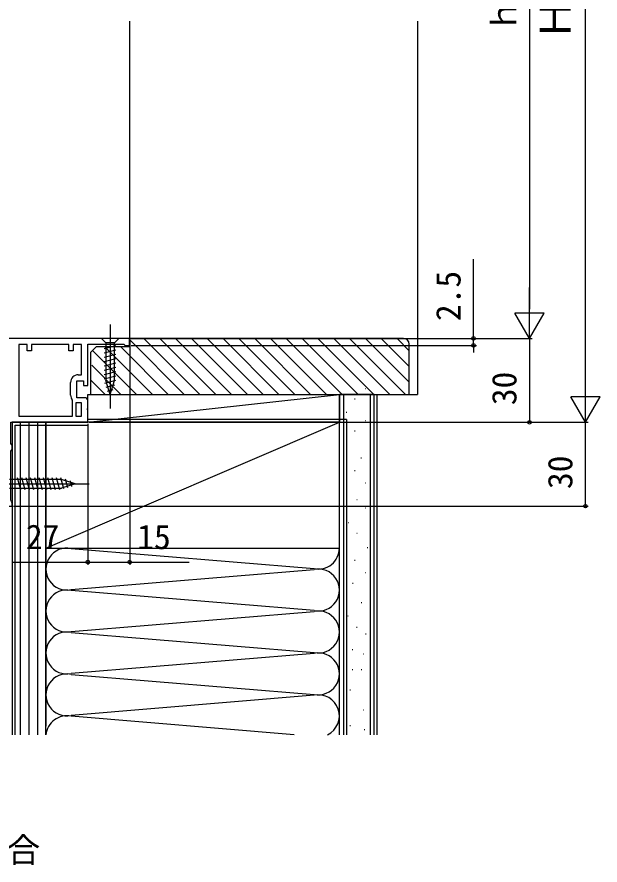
# Model space of a CAD drawing. Units: millimetres, scale not verified. Extents: x -525 to 525, y -785 to 781.
# Drawn here: x -368.3 to -159.7, y 36.8 to 340.2 of the extents above; entities that cross this region are included whole.
import ezdxf
from ezdxf.enums import TextEntityAlignment as Align

# ---------------------------------------------------------------- set-up
doc = ezdxf.new("R2010")
doc.units = ezdxf.units.MM
doc.header["$LTSCALE"] = 4
for name, color, linetype in [('0-1_USER1', 3, 'Continuous'), ('0-2_YKK_11', 7, 'Continuous'), ('0-3_YKK_12', 2, 'Continuous'), ('0-4_YKK_13', 4, 'Continuous'), ('0-6_YKK_D', 6, 'Continuous'), ('0-8_YSS_K', 3, 'Continuous'), ('0-9_YSS_KE', 3, 'Continuous')]:
    doc.layers.add(name, color=color, linetype=linetype)
doc.styles.add('ＭＳ ゴシック', font='')
doc.styles.get('ＭＳ ゴシック').set_extended_font_data('MS Gothic')

msp = doc.modelspace()

# ---------------------------------------------------------------- linework, layer by layer
at = {"layer": '0-2_YKK_11'}
msp.add_line((-349.1, 204.9), (-349.1, 209.5), dxfattribs=at)
for points in [[(-344, 204), (-346.9, 204), (-346.9, 210), (-344.5, 210), (-344.5, 208.4), (-343, 208.4), (-343, 223.2), (-330.092, 223.2), (-329.796, 222.95), (-329.5, 222.7), (-328, 222.7), (-328, 225.2), (-378, 225.2), (-378, 221.9)], [(-367.6, 223), (-367.6, 197.4), (-348.4, 197.4), (-348.4, 202.903), (-348.509, 203.215)], [(-346.4, 212.2), (-345.2, 212.2), (-345.2, 223), (-348.2, 223), (-348.2, 220.8), (-349.7, 220.8), (-349.7, 223), (-363.1, 223), (-363.1, 220.8), (-364.6, 220.8), (-364.6, 223), (-367.6, 223)], [(-434, 185.2), (-372.5, 185.2), (-372.5, 165.2), (-370, 165.2), (-370, 166.5), (-370.25, 166.933), (-370.5, 167.366), (-370.5, 184.834), (-370.25, 185.267), (-370, 185.7), (-370, 186.8), (-370.25, 187.233), (-370.5, 187.666), (-370.5, 195.2), (-343, 195.2), (-343, 199.442), (-343.12, 199.625), (-343.12, 200.175), (-343, 200.358), (-343, 203)]]:
    msp.add_lwpolyline(points, dxfattribs=at)
msp.add_lwpolyline([(-345.2, 197.4), (-345.2, 202.2), (-347.2, 202.2), (-347.2, 197.4)], close=True, dxfattribs=at)
for centre, radius, start, end in [((-346.4, 209.5), 2.7, 90, 180), ((-346.4, 204.9), 2.7, 180, 218.62483), ((-344, 203), 1, 0, 90)]:
    msp.add_arc(centre, radius, start, end, dxfattribs=at)
at = {"layer": '0-3_YKK_12'}
msp.add_line((-328.003, 338.7), (-328.003, 224.7), dxfattribs=at)
at = {"layer": '0-4_YKK_13'}
for p, q in [((-335, 230.2), (-335, 200.2)), ((-331.9, 225.2), (-338.1, 225.2)), ((-338.1, 225.2), (-336.55, 223.65)), ((-331.9, 225.2), (-333.45, 223.65)), ((-337.1, 221.565), (-332.9, 222.69)), ((-336.55, 223.65), (-336.55, 210.116)), ((-333.45, 223.65), (-336.55, 223.65)), ((-333.45, 210.116), (-333.45, 223.65)), ((-337.1, 220.012), (-332.9, 221.137)), ((-337.1, 218.459), (-332.9, 219.584)), ((-337.1, 216.906), (-332.9, 218.031)), ((-337.1, 215.353), (-332.9, 216.479)), ((-337.1, 213.8), (-332.9, 214.926)), ((-337.1, 212.247), (-332.9, 213.373)), ((-337.1, 210.694), (-332.9, 211.82)), ((-336.841, 209.211), (-332.9, 210.267)), ((-335, 205.2), (-336.55, 210.116)), ((-335, 205.2), (-333.45, 210.116)), ((-336.39, 207.779), (-333.354, 208.592)), ((-335.938, 206.347), (-333.888, 206.896)), ((-377.5, 173.2), (-342.5, 173.2)), ((-352.416, 174.75), (-370.95, 174.75)), ((-366.971, 171.1), (-368.096, 175.3)), ((-365.418, 171.1), (-366.543, 175.3)), ((-363.865, 171.1), (-364.99, 175.3)), ((-362.312, 171.1), (-363.437, 175.3)), ((-360.759, 171.1), (-361.884, 175.3)), ((-359.206, 171.1), (-360.331, 175.3)), ((-357.653, 171.1), (-358.779, 175.3)), ((-356.1, 171.1), (-357.226, 175.3)), ((-354.547, 171.1), (-355.673, 175.3)), ((-352.994, 171.1), (-354.12, 175.3)), ((-351.511, 171.359), (-352.567, 175.3)), ((-347.5, 173.2), (-352.416, 174.75)), ((-347.5, 173.2), (-352.416, 171.65)), ((-350.079, 171.81), (-350.892, 174.847)), ((-348.647, 172.262), (-349.196, 174.312)), ((-370.95, 171.65), (-352.416, 171.65))]:
    msp.add_line(p, q, dxfattribs=at)
at = {"layer": '0-6_YKK_D'}
for p, q in [((-164.988, 205.7), (-164.988, 474.7)), ((-184.988, 444.695), (-184.988, 235.7)), ((-204.988, 225.2), (-204.988, 253.527)), ((-184.988, 225.2), (-184.988, 243.386)), ((-184.988, 225.2), (-190.238, 234.293)), ((-179.738, 234.293), (-190.238, 234.293)), ((-184.988, 225.2), (-179.738, 234.293)), ((-327.475, 225.2), (-183.988, 225.2)), ((-327.475, 225.2), (-203.988, 225.2)), ((-204.988, 222.701), (-204.988, 225.2)), ((-184.988, 225.2), (-184.988, 195.2)), ((-327.989, 222.2), (-327.989, 144.2)), ((-327.489, 222.701), (-203.988, 222.701)), ((-204.988, 222.701), (-204.988, 220.151)), ((-164.988, 195.2), (-164.988, 213.387)), ((-164.988, 195.2), (-170.238, 204.293)), ((-159.738, 204.293), (-170.238, 204.293)), ((-164.988, 195.2), (-159.738, 204.293)), ((-342.989, 194.7), (-342.989, 144.2)), ((-342.989, 194.7), (-342.989, 144.2)), ((-342.5, 195.2), (-183.988, 195.2)), ((-342.5, 195.2), (-163.988, 195.2)), ((-164.988, 165.2), (-164.988, 195.2)), ((-369.489, 165.2), (-163.988, 165.2)), ((-369.989, 145.2), (-342.989, 145.2))]:
    msp.add_line(p, q, dxfattribs=at)
msp.add_lwpolyline([(-342.989, 145.2), (-327.989, 145.2), (-306.712, 145.2)], dxfattribs=at)
for centre in [(-204.988, 225.2), (-204.988, 222.701), (-184.988, 195.2), (-164.988, 165.2), (-342.989, 145.2), (-342.989, 145.2), (-327.989, 145.2)]:
    msp.add_circle(centre, 0.637, dxfattribs=at)
at = {"layer": '0-8_YSS_K'}
for p, q in [((-327.989, 224.662), (-308.528, 205.201)), ((-322.872, 225.201), (-302.872, 205.201)), ((-317.215, 225.201), (-297.215, 205.201)), ((-311.558, 225.201), (-291.558, 205.201)), ((-305.901, 225.201), (-285.901, 205.201)), ((-300.244, 225.201), (-280.244, 205.201)), ((-294.587, 225.201), (-274.587, 205.201)), ((-288.93, 225.201), (-268.93, 205.201)), ((-283.274, 225.201), (-263.274, 205.201)), ((-277.617, 225.201), (-257.617, 205.201)), ((-271.96, 225.201), (-251.96, 205.201)), ((-266.303, 225.201), (-246.303, 205.201)), ((-260.646, 225.201), (-240.646, 205.201)), ((-254.989, 225.201), (-234.989, 205.201)), ((-249.332, 225.201), (-229.332, 205.201)), ((-243.676, 225.201), (-227.989, 209.514)), ((-238.019, 225.201), (-227.989, 215.171)), ((-232.362, 225.201), (-227.989, 220.828)), ((-336.842, 222.201), (-319.842, 205.201)), ((-331.185, 222.201), (-314.185, 205.201)), ((-341.244, 220.946), (-325.499, 205.201)), ((-341.573, 215.617), (-331.156, 205.201)), ((-341.989, 210.377), (-336.813, 205.201)), ((-243.788, 207.322), (-243.588, 207.322)), ((-251.487, 205.201), (-251.487, 83.448)), ((-247.518, 203.592), (-247.318, 203.592)), ((-241.987, 205.201), (-241.987, 83.448)), ((-239.487, 83.448), (-239.487, 205.201)), ((-227.989, 205.201), (-224.988, 205.201)), ((-250.502, 198.87), (-250.302, 198.87)), ((-366.987, 83.448), (-366.987, 195.2)), ((-363.987, 83.448), (-363.987, 195.2)), ((-360.987, 195.2), (-360.987, 83.448)), ((-357.987, 150.2), (-252.987, 195.2)), ((-357.987, 83.448), (-357.987, 195.2)), ((-243.788, 195.886), (-243.588, 195.886)), ((-247.518, 192.156), (-247.318, 192.156)), ((-250.502, 186.935), (-250.302, 186.935)), ((-245.28, 182.459), (-245.08, 182.459)), ((-247.518, 177.983), (-247.318, 177.983)), ((-243.788, 173.507), (-243.588, 173.507)), ((-250.502, 170.523), (-250.302, 170.523)), ((-246.772, 167.539), (-246.572, 167.539)), ((-243.788, 164.555), (-243.588, 164.555)), ((-249.756, 159.333), (-249.556, 159.333)), ((-357.986, 133.013), (-357.986, 155.2)), ((-357.986, 155.2), (-357.986, 133.013)), ((-246.772, 155.603), (-246.572, 155.603)), ((-357.987, 150.2), (-357.987, 86.477)), ((-348.956, 150.042), (-262.019, 142.858)), ((-252.987, 83.448), (-252.987, 150.2)), ((-243.042, 150.381), (-242.842, 150.381)), ((-247.518, 145.906), (-247.318, 145.906)), ((-348.956, 135.358), (-262.019, 142.542)), ((-243.788, 141.43), (-243.588, 141.43)), ((-248.264, 137.7), (-248.064, 137.7)), ((-262.019, 127.858), (-348.956, 135.042)), ((-245.204, 130.769), (-245.004, 130.769)), ((-348.956, 120.358), (-262.019, 127.542)), ((-250.006, 125.967), (-249.806, 125.967)), ((-246.805, 121.965), (-246.605, 121.965)), ((-348.956, 120.042), (-262.019, 112.858)), ((-243.604, 119.564), (-243.404, 119.564)), ((-262.019, 112.542), (-348.956, 105.358)), ((-248.406, 113.962), (-248.206, 113.962)), ((-244.404, 112.362), (-244.204, 112.362)), ((-248.406, 106.759), (-248.206, 106.759)), ((-245.204, 106.759), (-245.004, 106.759)), ((-348.956, 105.042), (-262.019, 97.858)), ((-262.019, 97.542), (-348.956, 90.358)), ((-249.206, 99.557), (-249.006, 99.557)), ((-244.404, 92.354), (-244.204, 92.354)), ((-269.158, 83.448), (-348.956, 90.042)), ((-249.206, 86.752), (-249.006, 86.752)), ((-244.071, 85.328), (-243.871, 85.328))]:
    msp.add_line(p, q, dxfattribs=at)
for points in [[(-224.988, 338.696), (-224.988, 274.095), (-224.988, 205.201)], [(-342.986, 195.2), (-342.987, 205.201), (-252.987, 205.201)], [(-357.987, 195.2), (-369.987, 195.2), (-369.987, 83.448)]]:
    msp.add_lwpolyline(points, dxfattribs=at)
msp.add_lwpolyline([(-342.986, 195.2), (-252.987, 205.201), (-252.986, 195.2)], close=True, dxfattribs=at)
for centre, start, end in [((-350.487, 142.7), 78.21647, 281.78351), ((-260.487, 150.2), 258.21646, 0), ((-260.487, 135.2), 258.21646, 101.78354), ((-350.487, 127.7), 78.21647, 281.78351), ((-260.487, 120.2), 258.21646, 101.78354), ((-350.487, 112.7), 78.21647, 281.78351), ((-260.487, 105.2), 258.21646, 101.78354), ((-350.487, 97.7), 78.21647, 281.78352), ((-260.487, 90.2), 295.80595, 101.78354), ((-350.487, 82.7), 78.21647, 174.27659)]:
    msp.add_arc(centre, 7.5, start, end, dxfattribs=at)
at = {"layer": '0-9_YSS_KE'}
for p, q in [((-252.987, 83.448), (-252.987, 205.201)), ((-250.487, 196.2), (-342.987, 196.2)), ((-250.487, 196.2), (-250.487, 83.448))]:
    msp.add_line(p, q, dxfattribs=at)
for points in [[(-229.989, 225.201), (-327.989, 225.201), (-327.989, 222.201), (-339.989, 222.201), (-341.989, 220.201), (-341.989, 205.201)], [(-341.989, 205.201), (-227.989, 205.201), (-227.989, 223.201)], [(-240.487, 83.448), (-240.487, 205.201), (-252.987, 205.201)], [(-368.987, 83.448), (-368.987, 194.2), (-342.986, 194.2)]]:
    msp.add_lwpolyline(points, dxfattribs=at)
msp.add_lwpolyline([(-252.987, 150.2), (-252.987, 195.2), (-357.987, 195.2), (-357.987, 150.2)], close=True, dxfattribs=at)
msp.add_arc((-229.989, 223.201), 2, 0.00001, 89.99999, dxfattribs=at)

# ---------------------------------------------------------------- texts
at = {"layer": '0-1_USER1', "style": 'ＭＳ ゴシック'}
msp.add_text('●テラスタイプの場合', height=8.798, dxfattribs=at).set_placement((-480, 35.2), align=Align.BOTTOM_LEFT)
at = {"layer": '0-6_YKK_D', "style": 'ＭＳ ゴシック'}
for s, height, p in [('ｈ', 8.798, (-186.988, 334.675)), ('Ｈ', 11, (-166.988, 331.848)), ('2.5', 8.798, (-206.988, 231.413)), ('30', 8.798, (-186.988, 201.336)), ('30', 8.798, (-166.988, 171.336))]:
    msp.add_text(s, height=height, rotation=90, dxfattribs=at).set_placement(p, align=Align.BOTTOM_LEFT)
for s, p in [('27', (-365.114, 147.2)), ('15', (-325.28, 147.2))]:
    msp.add_text(s, height=8.798, dxfattribs=at).set_placement(p, align=Align.BOTTOM_LEFT)

doc.saveas('drawing.dxf')
